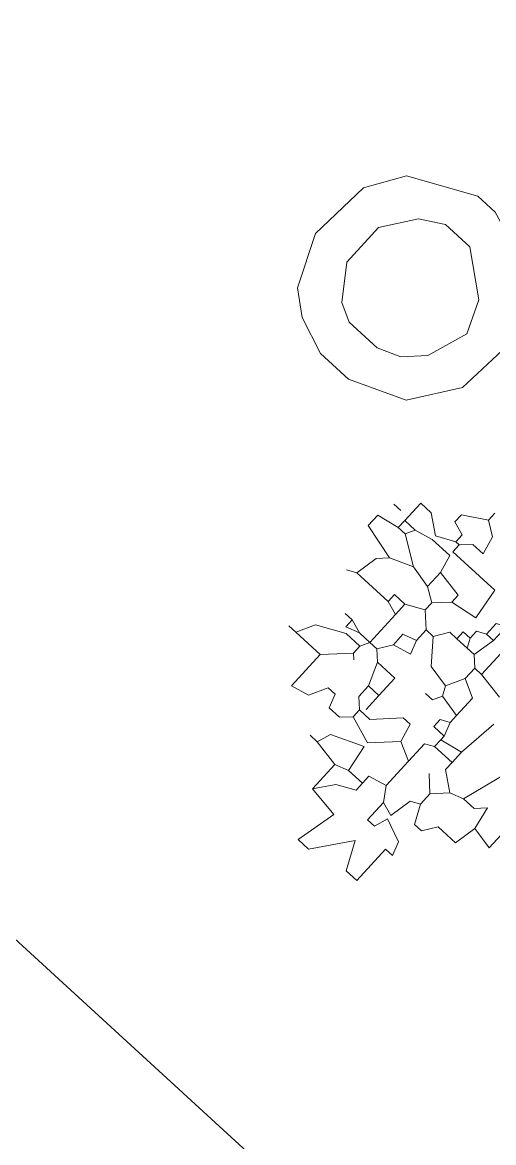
# Model space of a CAD drawing. Header units: metres. Extents: x 750 to 3116, y -341 to 1465.
# Drawn here: x 1661.419 to 1661.685, y -1.434 to -0.802 of the extents above; entities that cross this region are included whole.
import ezdxf

# ---------------------------------------------------------------- set-up
doc = ezdxf.new("R2010")
doc.units = ezdxf.units.M
doc.layers.add('Furniture', color=44, linetype='Continuous', lineweight=5)

# ---------------------------------------------------------------- blocks, each defined once
blk = doc.blocks.new('office desk')
at = {"layer": 'Furniture'}
for points in [[(11493550.93596, 4446003.8064), (11493550.93058, 4446003.06939), (11493553.98097, 4446003.05781)], [(11493553.38471, 4446003.51091), (11493553.38999, 4446003.49488), (11493553.38719, 4446003.4602), (11493553.36842, 4446003.43359), (11493553.33635, 4446003.42037), (11493553.31501, 4446003.42044), (11493553.29369, 4446003.42853), (11493553.28039, 4446003.43925), (11493553.26716, 4446003.46865), (11493553.26996, 4446003.50599), (11493553.28338, 4446003.52729), (11493553.3208, 4446003.54583), (11493553.33414, 4446003.54578), (11493553.35813, 4446003.53769)], [(11493553.33644, 4446003.44438), (11493553.3151, 4446003.44446), (11493553.30444, 4446003.44983), (11493553.29117, 4446003.46856), (11493553.29127, 4446003.49524), (11493553.30468, 4446003.51387), (11493553.31805, 4446003.52182), (11493553.33672, 4446003.52175), (11493553.36067, 4446003.50299), (11493553.36861, 4446003.48428), (11493553.36051, 4446003.4603), (11493553.3498, 4446003.44967), (11493553.33644, 4446003.44438)], [(11493553.4484, 4446003.41462), (11493553.44842, 4446003.41996)], [(11493553.4484, 4446003.41462), (11493553.43503, 4446003.40667), (11493553.43501, 4446003.40133), (11493553.443, 4446003.39863), (11493553.44298, 4446003.3933)], [(11493553.44565, 4446003.39329), (11493553.45101, 4446003.3986), (11493553.45901, 4446003.39857), (11493553.45638, 4446003.40926), (11493553.4484, 4446003.41462)], [(11493553.41359, 4446003.38273), (11493553.41364, 4446003.39607), (11493553.42165, 4446003.39604), (11493553.43229, 4446003.388), (11493553.44298, 4446003.3933)], [(11493553.44298, 4446003.3933), (11493553.44565, 4446003.39329)], [(11493553.44565, 4446003.39329), (11493553.44563, 4446003.38795), (11493553.47765, 4446003.38783)], [(11493553.40827, 4446003.38542), (11493553.40293, 4446003.38544)], [(11493553.43228, 4446003.38533), (11493553.4216, 4446003.3827)], [(11493553.44562, 4446003.38528), (11493553.43228, 4446003.38533)], [(11493553.44825, 4446003.3746), (11493553.44562, 4446003.38528)], [(11493553.47765, 4446003.38783), (11493553.48025, 4446003.36915), (11493553.46423, 4446003.36654)], [(11493553.41357, 4446003.37739), (11493553.40022, 4446003.37477), (11493553.40019, 4446003.36677), (11493553.42152, 4446003.36136)], [(11493553.41357, 4446003.37739), (11493553.41359, 4446003.38273)], [(11493553.41891, 4446003.37737), (11493553.41357, 4446003.37739)], [(11493553.41359, 4446003.38273), (11493553.4216, 4446003.3827)], [(11493553.4216, 4446003.3827), (11493553.41891, 4446003.37737)], [(11493553.41891, 4446003.37737), (11493553.43488, 4446003.36664)], [(11493553.44825, 4446003.3746), (11493553.44821, 4446003.36393)], [(11493553.46423, 4446003.36654), (11493553.46425, 4446003.37187), (11493553.44825, 4446003.3746)], [(11493553.49629, 4446003.37709), (11493553.49094, 4446003.37444), (11493553.49091, 4446003.36644)], [(11493553.49625, 4446003.36642), (11493553.49629, 4446003.37709)], [(11493553.42152, 4446003.36136), (11493553.43488, 4446003.36664)], [(11493553.43488, 4446003.36664), (11493553.44821, 4446003.36393)], [(11493553.46423, 4446003.36654), (11493553.4562, 4446003.35856)], [(11493553.48554, 4446003.35845), (11493553.48556, 4446003.36379), (11493553.49091, 4446003.36644)], [(11493553.49091, 4446003.36644), (11493553.49625, 4446003.36642)], [(11493553.49625, 4446003.36642), (11493553.49353, 4446003.35309)], [(11493553.41345, 4446003.34271), (11493553.41616, 4446003.35604), (11493553.42152, 4446003.36136)], [(11493553.44821, 4446003.36393), (11493553.4562, 4446003.35856)], [(11493553.4562, 4446003.35856), (11493553.45618, 4446003.35323)], [(11493553.48019, 4446003.35314), (11493553.48021, 4446003.35847), (11493553.48554, 4446003.35845)], [(11493553.48554, 4446003.35845), (11493553.48819, 4446003.35311)], [(11493553.50424, 4446003.36372), (11493553.50418, 4446003.34771)], [(11493553.45618, 4446003.35323), (11493553.44548, 4446003.34793)], [(11493553.45618, 4446003.35323), (11493553.46415, 4446003.34519)], [(11493553.48019, 4446003.35314), (11493553.47485, 4446003.35316), (11493553.46949, 4446003.34517)], [(11493553.48819, 4446003.35311), (11493553.48019, 4446003.35314)], [(11493553.49353, 4446003.35309), (11493553.48819, 4446003.35311)], [(11493553.49885, 4446003.34773), (11493553.49353, 4446003.35309)], [(11493553.44548, 4446003.34793), (11493553.43748, 4446003.34796), (11493553.43746, 4446003.34262)], [(11493553.44548, 4446003.34793), (11493553.44545, 4446003.33992)], [(11493553.49885, 4446003.34773), (11493553.49882, 4446003.33973)], [(11493553.50418, 4446003.34771), (11493553.49885, 4446003.34773)], [(11493553.52018, 4446003.34499), (11493553.50418, 4446003.34771)], [(11493553.41345, 4446003.34271), (11493553.4081, 4446003.34006)], [(11493553.43746, 4446003.34262), (11493553.41345, 4446003.34271)], [(11493553.44545, 4446003.33992), (11493553.43746, 4446003.34262)], [(11493553.44538, 4446003.31858), (11493553.44545, 4446003.33992)], [(11493553.46415, 4446003.34519), (11493553.46412, 4446003.33719)], [(11493553.46415, 4446003.34519), (11493553.46949, 4446003.34517)], [(11493553.46949, 4446003.34517), (11493553.48011, 4446003.33179), (11493553.49344, 4446003.32908)], [(11493553.49882, 4446003.33973), (11493553.49344, 4446003.32908)], [(11493553.49882, 4446003.33973), (11493553.50947, 4446003.33435), (11493553.50942, 4446003.32101)], [(11493553.46412, 4446003.33719), (11493553.46676, 4446003.32917), (11493553.45608, 4446003.32654)], [(11493553.45608, 4446003.32654), (11493553.45611, 4446003.33455), (11493553.46412, 4446003.33719)], [(11493553.49344, 4446003.32908), (11493553.49609, 4446003.32373)], [(11493553.52538, 4446003.30761), (11493553.52814, 4446003.33162)], [(11493553.42938, 4446003.32131), (11493553.42404, 4446003.32132)], [(11493553.42938, 4446003.32131), (11493553.42936, 4446003.31597), (11493553.43737, 4446003.31861)], [(11493553.43737, 4446003.31861), (11493553.42938, 4446003.32131)], [(11493553.45608, 4446003.32654), (11493553.45071, 4446003.31856)], [(11493553.49609, 4446003.32373), (11493553.4934, 4446003.3184), (11493553.48807, 4446003.31842)], [(11493553.49609, 4446003.32373), (11493553.50942, 4446003.32101)], [(11493553.50942, 4446003.32101), (11493553.5094, 4446003.31568)], [(11493553.44538, 4446003.31858), (11493553.43737, 4446003.31861)], [(11493553.44538, 4446003.31858), (11493553.44269, 4446003.31325)], [(11493553.45071, 4446003.31856), (11493553.44538, 4446003.31858)], [(11493553.45603, 4446003.3132), (11493553.45071, 4446003.31856)], [(11493553.51204, 4446003.30766), (11493553.50404, 4446003.30769), (11493553.50406, 4446003.31303), (11493553.5094, 4446003.31568)], [(11493553.5094, 4446003.31568), (11493553.51204, 4446003.30766)], [(11493553.55209, 4446003.31552), (11493553.54399, 4446003.28887)], [(11493553.4106, 4446003.29469), (11493553.41598, 4446003.30535), (11493553.43202, 4446003.31329), (11493553.44269, 4446003.31325)], [(11493553.44267, 4446003.30792), (11493553.42928, 4446003.29462)], [(11493553.44269, 4446003.31325), (11493553.44267, 4446003.30792)], [(11493553.44267, 4446003.30792), (11493553.44533, 4446003.30524)], [(11493553.46932, 4446003.29981), (11493553.46937, 4446003.31315), (11493553.45603, 4446003.3132)], [(11493553.45603, 4446003.3132), (11493553.46132, 4446003.29984)], [(11493553.51203, 4446003.30499), (11493553.51201, 4446003.29966)], [(11493553.51204, 4446003.30766), (11493553.51203, 4446003.30499)], [(11493553.51203, 4446003.30499), (11493553.52538, 4446003.30761)], [(11493553.52538, 4446003.30761), (11493553.52535, 4446003.29961)], [(11493553.46661, 4446003.28648), (11493553.46129, 4446003.29184), (11493553.46132, 4446003.29984)], [(11493553.46132, 4446003.29984), (11493553.46932, 4446003.29981)], [(11493553.46661, 4446003.28648), (11493553.47461, 4446003.28645), (11493553.488, 4446003.29975), (11493553.49334, 4446003.29973), (11493553.49596, 4446003.28904)], [(11493553.46932, 4446003.29981), (11493553.46928, 4446003.28914)], [(11493553.51201, 4446003.29966), (11493553.50667, 4446003.29701), (11493553.50662, 4446003.28367)], [(11493553.52535, 4446003.29961), (11493553.51201, 4446003.29966)], [(11493553.53598, 4446003.28623), (11493553.52533, 4446003.29427), (11493553.52535, 4446003.29961)], [(11493553.4106, 4446003.29469), (11493553.40527, 4446003.29471)], [(11493553.42928, 4446003.29462), (11493553.4106, 4446003.29469)], [(11493553.42928, 4446003.29462), (11493553.42919, 4446003.27061), (11493553.43988, 4446003.27324), (11493553.44525, 4446003.28389), (11493553.45059, 4446003.28387), (11493553.45323, 4446003.27586), (11493553.46123, 4446003.27583), (11493553.46659, 4446003.28115)], [(11493553.49596, 4446003.28904), (11493553.48257, 4446003.27575), (11493553.46659, 4446003.28115)], [(11493553.50662, 4446003.28367), (11493553.49596, 4446003.28904)], [(11493553.54399, 4446003.28887), (11493553.53598, 4446003.28623)], [(11493553.54399, 4446003.28887), (11493553.55199, 4446003.28884), (11493553.55735, 4446003.29416), (11493553.55997, 4446003.28081)], [(11493553.55997, 4446003.28081), (11493553.5733, 4446003.27809), (11493553.57335, 4446003.29143)], [(11493553.46659, 4446003.28115), (11493553.46661, 4446003.28648)], [(11493553.50662, 4446003.28367), (11493553.50655, 4446003.26499)], [(11493553.52794, 4446003.27826), (11493553.51997, 4446003.28629)], [(11493553.53598, 4446003.28623), (11493553.52794, 4446003.27826)], [(11493553.52791, 4446003.27025), (11493553.53321, 4446003.25956), (11493553.53855, 4446003.25954), (11493553.54391, 4446003.26752), (11493553.55725, 4446003.26748), (11493553.55997, 4446003.28081)], [(11493553.52794, 4446003.27826), (11493553.52791, 4446003.27025)], [(11493553.46116, 4446003.25715), (11493553.46386, 4446003.26515), (11493553.48257, 4446003.27308), (11493553.48517, 4446003.25707)], [(11493553.51186, 4446003.25697), (11493553.51985, 4446003.25427), (11493553.52257, 4446003.2676), (11493553.52791, 4446003.27025)], [(11493553.50655, 4446003.26499), (11493553.49587, 4446003.26236), (11493553.49585, 4446003.25703)], [(11493553.50655, 4446003.26499), (11493553.51186, 4446003.25697)], [(11493553.46116, 4446003.25715), (11493553.45583, 4446003.25717)], [(11493553.47716, 4446003.25443), (11493553.46116, 4446003.25715)], [(11493553.49585, 4446003.25703), (11493553.49583, 4446003.25169), (11493553.48514, 4446003.24639), (11493553.47709, 4446003.23575)], [(11493553.47716, 4446003.25443), (11493553.47709, 4446003.23575)], [(11493553.47709, 4446003.23575), (11493553.49576, 4446003.23301), (11493553.49034, 4446003.20902), (11493553.49834, 4446003.20899), (11493553.51443, 4446003.23028), (11493553.52237, 4446003.21424), (11493553.53038, 4446003.21421), (11493553.53046, 4446003.23822), (11493553.5358, 4446003.2382), (11493553.53316, 4446003.24622), (11493553.51984, 4446003.2516)], [(11493553.48517, 4446003.25707), (11493553.47716, 4446003.25443)], [(11493553.49585, 4446003.25703), (11493553.48517, 4446003.25707)], [(11493553.51984, 4446003.2516), (11493553.51714, 4446003.24361), (11493553.51181, 4446003.24363), (11493553.51186, 4446003.25697)]]:
    blk.add_lwpolyline(points, dxfattribs=at)

msp = doc.modelspace()

# ---------------------------------------------------------------- block references
at = {"color": 252, "true_color": 0x939598, "rotation": 317.6877356742013}
msp.add_blockref('office desk', (-11490591.63801, 4449361.89027), dxfattribs=at)

doc.saveas('drawing.dxf')
